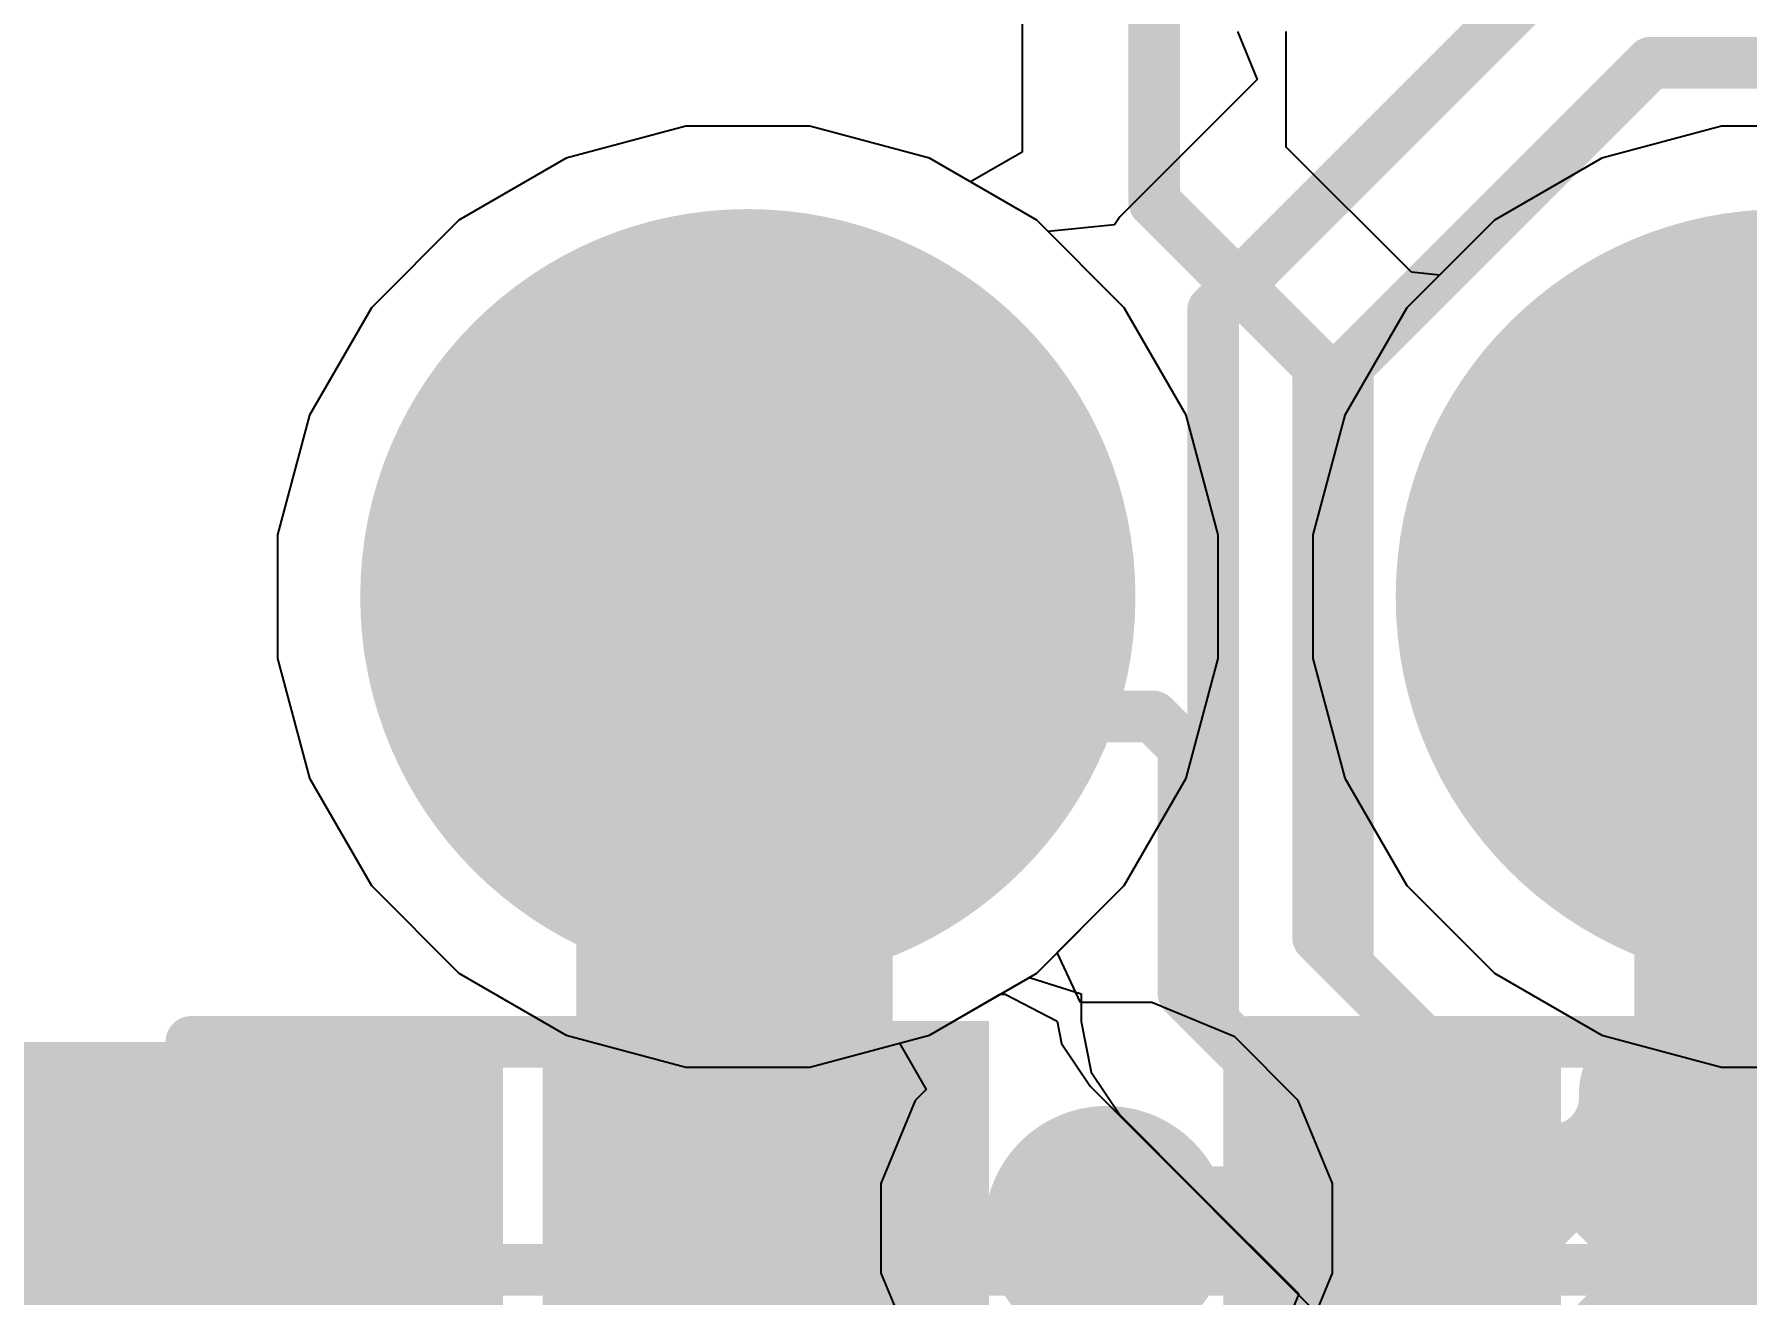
# Model space of a CAD drawing. Header units: inches. Extents: x 0 to 5271, y 0 to 5417.
# Drawn here: x 105.478 to 109.678, y 90.122 to 93.214 of the extents above; entities that cross this region are included whole.
import ezdxf

# ---------------------------------------------------------------- set-up
doc = ezdxf.new("R2010")
doc.units = ezdxf.units.IN
for name, color, linetype in [('Bottom Layer', 5, 'Continuous'), ('Bottom Overlay', 54, 'Continuous'), ('Bottom Paste', 16, 'Continuous'), ('Bottom Solder', 6, 'Continuous'), ('Drill Drawing', 1, 'Continuous'), ('L2_GND1', 16, 'Continuous'), ('L3_SIG1', 76, 'Continuous'), ('L4_PWR', 90, 'Continuous'), ('L5_GND2', 156, 'Continuous'), ('L6_SIG2', 130, 'Continuous'), ('L7_GND3', 216, 'Continuous'), ('Multi-Layer', 9, 'Continuous'), ('Pad Holes', 156, 'Continuous'), ('Top Layer', 1, 'Continuous'), ('Top Overlay', 2, 'Continuous'), ('Top Solder', 216, 'Continuous'), ('Via Holes', 16, 'Continuous')]:
    doc.layers.add(name, color=color, linetype=linetype)
doc.styles.add('Arial', font='', dxfattribs={"height": 0.2})
doc.styles.get('Arial').set_extended_font_data('Arial')

# ---------------------------------------------------------------- blocks, each defined once
blk = doc.blocks.new('HR911130C_519')
at = {"layer": 'Bottom Layer'}
h = blk.add_hatch(color=5, dxfattribs=at)
edge = h.paths.add_edge_path()
edge.add_arc((-4.44502032, -6.918434219999999), 0.8999982, 0, 360)
h = blk.add_hatch(color=5, dxfattribs=at)
edge = h.paths.add_edge_path()
edge.add_arc((-1.90502032, -6.918434219999999), 0.8999982, 0, 360)
at = {"layer": 'Bottom Solder'}
h = blk.add_hatch(color=6, dxfattribs=at)
edge = h.paths.add_edge_path()
edge.add_arc((-4.44502032, -6.918434219999999), 0.9507981999999999, 0, 360)
h = blk.add_hatch(color=6, dxfattribs=at)
edge = h.paths.add_edge_path()
edge.add_arc((-1.90502032, -6.918434219999999), 0.9507981999999999, 0, 360)
at = {"layer": 'L2_GND1'}
h = blk.add_hatch(color=16, dxfattribs=at)
edge = h.paths.add_edge_path()
edge.add_arc((-4.44502032, -6.918434219999999), 0.8999982, 0, 360)
h = blk.add_hatch(color=16, dxfattribs=at)
edge = h.paths.add_edge_path()
edge.add_arc((-1.90502032, -6.918434219999999), 0.8999982, 0, 360)
at = {"layer": 'L3_SIG1'}
h = blk.add_hatch(color=76, dxfattribs=at)
edge = h.paths.add_edge_path()
edge.add_arc((-4.44502032, -6.918434219999999), 0.8999982, 0, 360)
h = blk.add_hatch(color=76, dxfattribs=at)
edge = h.paths.add_edge_path()
edge.add_arc((-1.90502032, -6.918434219999999), 0.8999982, 0, 360)
at = {"layer": 'L4_PWR'}
h = blk.add_hatch(color=90, dxfattribs=at)
edge = h.paths.add_edge_path()
edge.add_arc((-4.44502032, -6.918434219999999), 0.8999982, 0, 360)
h = blk.add_hatch(color=90, dxfattribs=at)
edge = h.paths.add_edge_path()
edge.add_arc((-1.90502032, -6.918434219999999), 0.8999982, 0, 360)
at = {"layer": 'L5_GND2'}
h = blk.add_hatch(color=156, dxfattribs=at)
edge = h.paths.add_edge_path()
edge.add_arc((-4.44502032, -6.918434219999999), 0.8999982, 0, 360)
h = blk.add_hatch(color=156, dxfattribs=at)
edge = h.paths.add_edge_path()
edge.add_arc((-1.90502032, -6.918434219999999), 0.8999982, 0, 360)
at = {"layer": 'L6_SIG2'}
h = blk.add_hatch(color=130, dxfattribs=at)
edge = h.paths.add_edge_path()
edge.add_arc((-4.44502032, -6.918434219999999), 0.8999982, 0, 360)
h = blk.add_hatch(color=130, dxfattribs=at)
edge = h.paths.add_edge_path()
edge.add_arc((-1.90502032, -6.918434219999999), 0.8999982, 0, 360)
at = {"layer": 'L7_GND3'}
h = blk.add_hatch(color=216, dxfattribs=at)
edge = h.paths.add_edge_path()
edge.add_arc((-4.44502032, -6.918434219999999), 0.8999982, 0, 360)
h = blk.add_hatch(color=216, dxfattribs=at)
edge = h.paths.add_edge_path()
edge.add_arc((-1.90502032, -6.918434219999999), 0.8999982, 0, 360)
at = {"layer": 'Multi-Layer'}
h = blk.add_hatch(color=9, dxfattribs=at)
edge = h.paths.add_edge_path()
edge.add_arc((-4.44502032, -6.918434219999999), 0.8999982, 0, 360)
h = blk.add_hatch(color=9, dxfattribs=at)
edge = h.paths.add_edge_path()
edge.add_arc((-1.90502032, -6.918434219999999), 0.8999982, 0, 360)
at = {"layer": 'Pad Holes'}
h = blk.add_hatch(color=7, dxfattribs=at)
edge = h.paths.add_edge_path()
edge.add_arc((-4.44502032, -6.918434219999999), 0.4499991, 0, 360)
h = blk.add_hatch(color=7, dxfattribs=at)
edge = h.paths.add_edge_path()
edge.add_arc((-1.90502032, -6.918434219999999), 0.4499991, 0, 360)
at = {"layer": 'Top Layer'}
h = blk.add_hatch(color=1, dxfattribs=at)
edge = h.paths.add_edge_path()
edge.add_arc((-4.44502032, -6.918434219999999), 0.8999982, 0, 360)
h = blk.add_hatch(color=1, dxfattribs=at)
edge = h.paths.add_edge_path()
edge.add_arc((-1.90502032, -6.918434219999999), 0.8999982, 0, 360)
at = {"layer": 'Top Solder'}
h = blk.add_hatch(color=216, dxfattribs=at)
edge = h.paths.add_edge_path()
edge.add_arc((-4.44502032, -6.918434219999999), 0.9507981999999999, 0, 360)
h = blk.add_hatch(color=216, dxfattribs=at)
edge = h.paths.add_edge_path()
edge.add_arc((-1.90502032, -6.918434219999999), 0.9507981999999999, 0, 360)
at = {"layer": 'Top Overlay'}
blk.add_lwpolyline([(-8.00102032, -8.56943422, 0.127, 0.127, 0), (8.000979679999999, -8.56943422, 0.127, 0.127, 0)], format="xyseb", dxfattribs=at)
blk = doc.blocks.new('DFN1006_2L__B_551')
at = {"layer": 'Bottom Layer'}
for points in [[(-0.69998971, 0.33002093), (-0.14999081, 0.33002093), (-0.14999081, -0.32998029), (-0.69998971, -0.32998029)], [(0.14999589, 0.33002093), (0.69999479, 0.33002093), (0.69999479, -0.32998029), (0.14999589, -0.32998029)]]:
    blk.add_hatch(color=5, dxfattribs=at).paths.add_polyline_path(points)
at = {"layer": 'Bottom Overlay'}
blk.add_hatch(color=54, dxfattribs=at).paths.add_polyline_path([(-1.1434572, -0.5081650999999999), (-0.8132571999999999, -0.5081650999999999), (-0.8132571999999999, 0.5078349), (-1.1434572, 0.5078349)])
at = {"layer": 'Bottom Paste'}
for points in [[(-0.69998971, 0.33002093), (-0.14999081, 0.33002093), (-0.14999081, -0.32998029), (-0.69998971, -0.32998029)], [(0.14999589, 0.33002093), (0.69999479, 0.33002093), (0.69999479, -0.32998029), (0.14999589, -0.32998029)]]:
    blk.add_hatch(color=16, dxfattribs=at).paths.add_polyline_path(points)
at = {"layer": 'Bottom Solder'}
for points in [[(-0.80158971, 0.43162093), (-0.04839081, 0.43162093), (-0.04839081, -0.4315802899999999), (-0.80158971, -0.4315802899999999)], [(0.04839589, 0.43162093), (0.8015947899999999, 0.43162093), (0.8015947899999999, -0.4315802899999999), (0.04839589, -0.4315802899999999)]]:
    blk.add_hatch(color=6, dxfattribs=at).paths.add_polyline_path(points)
at = {"layer": 'Bottom Overlay'}
for points in [[(0.8128025399999999, 0.45722032, 0.127, 0.127, 0), (-0.8127974599999999, 0.45722032, 0.127, 0.127, 0)], [(-0.8127974599999999, 0.45722032, 0.127, 0.127, 0), (-0.8127974599999999, -0.45717968, 0.127, 0.127, 0)], [(0.8128025399999999, 0.45722032, 0.127, 0.127, 0), (0.8128025399999999, -0.45717968, 0.127, 0.127, 0)], [(0.8128025399999999, -0.45717968, 0.127, 0.127, 0), (-0.8127974599999999, -0.45717968, 0.127, 0.127, 0)]]:
    blk.add_lwpolyline(points, format="xyseb", dxfattribs=at)
for points in [[(-0.8445474599999999, 0.45722032, 0.0635, 0.0635, 1), (-0.7810474599999999, 0.45722032, 0.0635, 0.0635, 1)], [(-0.8445474599999999, 0.45722032, 0.0635, 0.0635, 1), (-0.7810474599999999, 0.45722032, 0.0635, 0.0635, 1)], [(0.7810525399999999, 0.45722032, 0.0635, 0.0635, 1), (0.8445525399999999, 0.45722032, 0.0635, 0.0635, 1)], [(0.7810525399999999, 0.45722032, 0.0635, 0.0635, 1), (0.8445525399999999, 0.45722032, 0.0635, 0.0635, 1)], [(-0.8445474599999999, -0.45717968, 0.0635, 0.0635, 1), (-0.7810474599999999, -0.45717968, 0.0635, 0.0635, 1)], [(-0.8445474599999999, -0.45717968, 0.0635, 0.0635, 1), (-0.7810474599999999, -0.45717968, 0.0635, 0.0635, 1)], [(0.7810525399999999, -0.45717968, 0.0635, 0.0635, 1), (0.8445525399999999, -0.45717968, 0.0635, 0.0635, 1)], [(0.7810525399999999, -0.45717968, 0.0635, 0.0635, 1), (0.8445525399999999, -0.45717968, 0.0635, 0.0635, 1)]]:
    blk.add_lwpolyline(points, format="xyseb", close=True, dxfattribs=at)
blk = doc.blocks.new('DFN1006_2L__B_555')
at = {"layer": 'Bottom Layer'}
for points in [[(-0.69998971, 0.33002093), (-0.14999081, 0.33002093), (-0.14999081, -0.32998029), (-0.69998971, -0.32998029)], [(0.14999589, 0.33002093), (0.69999479, 0.33002093), (0.69999479, -0.32998029), (0.14999589, -0.32998029)]]:
    blk.add_hatch(color=5, dxfattribs=at).paths.add_polyline_path(points)
at = {"layer": 'Bottom Overlay'}
blk.add_hatch(color=54, dxfattribs=at).paths.add_polyline_path([(-1.1434699, -0.50814224), (-0.8132698999999999, -0.50814224), (-0.8132698999999999, 0.5078577599999999), (-1.1434699, 0.5078577599999999)])
at = {"layer": 'Bottom Paste'}
for points in [[(-0.69998971, 0.33002093), (-0.14999081, 0.33002093), (-0.14999081, -0.32998029), (-0.69998971, -0.32998029)], [(0.14999589, 0.33002093), (0.69999479, 0.33002093), (0.69999479, -0.32998029), (0.14999589, -0.32998029)]]:
    blk.add_hatch(color=16, dxfattribs=at).paths.add_polyline_path(points)
at = {"layer": 'Bottom Solder'}
for points in [[(-0.80158971, 0.43162093), (-0.04839081, 0.43162093), (-0.04839081, -0.4315802899999999), (-0.80158971, -0.4315802899999999)], [(0.04839589, 0.43162093), (0.8015947899999999, 0.43162093), (0.8015947899999999, -0.4315802899999999), (0.04839589, -0.4315802899999999)]]:
    blk.add_hatch(color=6, dxfattribs=at).paths.add_polyline_path(points)
at = {"layer": 'Bottom Overlay'}
for points in [[(0.8128025399999999, 0.45722032, 0.127, 0.127, 0), (-0.8127974599999999, 0.45722032, 0.127, 0.127, 0)], [(-0.8127974599999999, 0.45722032, 0.127, 0.127, 0), (-0.8127974599999999, -0.45717968, 0.127, 0.127, 0)], [(0.8128025399999999, 0.45722032, 0.127, 0.127, 0), (0.8128025399999999, -0.45717968, 0.127, 0.127, 0)], [(0.8128025399999999, -0.45717968, 0.127, 0.127, 0), (-0.8127974599999999, -0.45717968, 0.127, 0.127, 0)]]:
    blk.add_lwpolyline(points, format="xyseb", dxfattribs=at)
for points in [[(-0.8445474599999999, 0.45722032, 0.0635, 0.0635, 1), (-0.7810474599999999, 0.45722032, 0.0635, 0.0635, 1)], [(-0.8445474599999999, 0.45722032, 0.0635, 0.0635, 1), (-0.7810474599999999, 0.45722032, 0.0635, 0.0635, 1)], [(0.7810525399999999, 0.45722032, 0.0635, 0.0635, 1), (0.8445525399999999, 0.45722032, 0.0635, 0.0635, 1)], [(0.7810525399999999, 0.45722032, 0.0635, 0.0635, 1), (0.8445525399999999, 0.45722032, 0.0635, 0.0635, 1)], [(-0.8445474599999999, -0.45717968, 0.0635, 0.0635, 1), (-0.7810474599999999, -0.45717968, 0.0635, 0.0635, 1)], [(-0.8445474599999999, -0.45717968, 0.0635, 0.0635, 1), (-0.7810474599999999, -0.45717968, 0.0635, 0.0635, 1)], [(0.7810525399999999, -0.45717968, 0.0635, 0.0635, 1), (0.8445525399999999, -0.45717968, 0.0635, 0.0635, 1)], [(0.7810525399999999, -0.45717968, 0.0635, 0.0635, 1), (0.8445525399999999, -0.45717968, 0.0635, 0.0635, 1)]]:
    blk.add_lwpolyline(points, format="xyseb", close=True, dxfattribs=at)

msp = doc.modelspace()

# ---------------------------------------------------------------- hatches: boundary and pattern name
at = {"layer": 'Bottom Layer'}
for points in [[(106.80737846, 89.95498391999999), (107.58377518, 89.95498391999999), (107.58377518, 92.12319396), (106.80737846, 92.12319396)], [(109.40237454, 89.95498391999999), (110.17877126, 89.95498391999999), (110.17877126, 92.12319396), (109.40237454, 92.12319396)], [(105.16694232, 87.17000091999999), (106.58134132, 87.17000091999999), (106.58134132, 90.7421858), (105.16694232, 90.7421858)]]:
    msp.add_hatch(color=5, dxfattribs=at).paths.add_polyline_path(points)
h = msp.add_hatch(color=5, dxfattribs=at)
edge = h.paths.add_edge_path()
edge.add_arc((108.10866618, 90.2849858), 0.2999994, 0, 360)
at = {"layer": 'L2_GND1'}
h = msp.add_hatch(color=16, dxfattribs=at)
edge = h.paths.add_edge_path()
edge.add_arc((108.10866618, 90.2849858), 0.2999994, 0, 360)
at = {"layer": 'L3_SIG1'}
h = msp.add_hatch(color=76, dxfattribs=at)
edge = h.paths.add_edge_path()
edge.add_arc((108.10866618, 90.2849858), 0.2999994, 0, 360)
at = {"layer": 'L4_PWR'}
h = msp.add_hatch(color=90, dxfattribs=at)
edge = h.paths.add_edge_path()
edge.add_arc((108.10866618, 90.2849858), 0.2999994, 0, 360)
at = {"layer": 'L5_GND2'}
h = msp.add_hatch(color=156, dxfattribs=at)
edge = h.paths.add_edge_path()
edge.add_arc((108.10866618, 90.2849858), 0.2999994, 0, 360)
at = {"layer": 'L6_SIG2'}
h = msp.add_hatch(color=130, dxfattribs=at)
edge = h.paths.add_edge_path()
edge.add_arc((108.10866618, 90.2849858), 0.2999994, 0, 360)
at = {"layer": 'L7_GND3'}
h = msp.add_hatch(color=216, dxfattribs=at)
edge = h.paths.add_edge_path()
edge.add_arc((108.10866618, 90.2849858), 0.2999994, 0, 360)
at = {"layer": 'Top Layer'}
h = msp.add_hatch(color=1, dxfattribs=at)
edge = h.paths.add_edge_path()
edge.add_arc((108.10866618, 90.2849858), 0.2999994, 0, 360)
at = {"layer": 'Via Holes'}
h = msp.add_hatch(color=7, dxfattribs=at)
edge = h.paths.add_edge_path()
edge.add_arc((108.10866618, 90.2849858), 0.1499997, 0, 360)

# ---------------------------------------------------------------- linework, layer by layer
at = {"layer": 'Bottom Layer'}
msp.add_lwpolyline([(108.10866618, 90.2849858, 0.3048, 0.3048, 0), (108.8969882, 90.2849858, 0.3048, 0.3048, 0)], format="xyseb", dxfattribs=at)
for points in [[(108.03246618, 90.2849858, 0.1524, 0.1524, 1), (108.18486618, 90.2849858, 0.1524, 0.1524, 1)], [(108.8207882, 90.2849858, 0.1524, 0.1524, 1), (108.9731882, 90.2849858, 0.1524, 0.1524, 1)]]:
    msp.add_lwpolyline(points, format="xyseb", close=True, dxfattribs=at)
at = {"layer": 'L2_GND1'}
for p, q in [((107.07625016, 92.98836368), (106.78275062, 92.9097202)), ((107.38010528, 92.98836368), (107.07625016, 92.98836368)), ((107.67360482, 92.9097202), (107.38010528, 92.98836368)), ((109.61625016, 92.98836368), (109.32275062, 92.9097202)), ((109.92010528, 92.98836368), (109.61625016, 92.98836368)), ((106.78275062, 92.9097202), (106.51960662, 92.75779263999999)), ((107.93674882, 92.75779263999999), (107.67360482, 92.9097202)), ((109.32275062, 92.9097202), (109.05960662, 92.75779263999999)), ((106.51960662, 92.75779263999999), (106.30475056, 92.54293657999999)), ((108.15160488, 92.54293657999999), (107.93674882, 92.75779263999999)), ((109.05960662, 92.75779263999999), (108.84475056, 92.54293657999999)), ((106.30475056, 92.54293657999999), (106.152823, 92.27979257999999)), ((108.30353244, 92.27979257999999), (108.15160488, 92.54293657999999)), ((108.84475056, 92.54293657999999), (108.692823, 92.27979257999999)), ((106.152823, 92.27979257999999), (106.07417952, 91.98629303999999)), ((108.38217592, 91.98629303999999), (108.30353244, 92.27979257999999)), ((108.692823, 92.27979257999999), (108.61417952, 91.98629303999999)), ((106.07417952, 91.98629303999999), (106.07417952, 91.68243792)), ((108.38217592, 91.68243792), (108.38217592, 91.98629303999999)), ((108.61417952, 91.98629303999999), (108.61417952, 91.68243792)), ((106.07417952, 91.68243792), (106.152823, 91.38893837999998)), ((108.30353244, 91.38893837999998), (108.38217592, 91.68243792)), ((108.61417952, 91.68243792), (108.692823, 91.38893837999998)), ((106.152823, 91.38893837999998), (106.30475056, 91.12579437999999)), ((108.15160488, 91.12579437999999), (108.30353244, 91.38893837999998)), ((108.692823, 91.38893837999998), (108.84475056, 91.12579437999999)), ((106.30475056, 91.12579437999999), (106.51960662, 90.91093832)), ((107.98707892, 90.96126842), (108.15160488, 91.12579437999999)), ((108.84475056, 91.12579437999999), (109.05960662, 90.91093832)), ((108.04440164, 90.8389852), (107.98707892, 90.96126842)), ((106.51960662, 90.91093832), (106.78275062, 90.75901076)), ((109.05960662, 90.91093832), (109.32275062, 90.75901076)), ((108.21886408, 90.8389852), (108.04440164, 90.8389852)), ((108.42248064, 90.7546445), (108.21886408, 90.8389852)), ((106.78275062, 90.75901076), (107.07625016, 90.68036728)), ((107.38010528, 90.68036728), (107.5998483, 90.73924702)), ((107.5998483, 90.73924702), (107.66558858, 90.62538135999999)), ((108.57832488, 90.59880025999999), (108.42248064, 90.7546445)), ((109.32275062, 90.75901076), (109.61625016, 90.68036728)), ((107.07625016, 90.68036728), (107.38010528, 90.68036728)), ((109.61625016, 90.68036728), (109.92010528, 90.68036728)), ((107.66558858, 90.62538135999999), (107.63900748, 90.59880025999999)), ((107.63900748, 90.59880025999999), (107.55466678, 90.39518369999999)), ((108.66266558, 90.39518369999999), (108.57832488, 90.59880025999999)), ((107.55466678, 90.39518369999999), (107.55466678, 90.1747879)), ((108.66266558, 90.1747879), (108.66266558, 90.39518369999999)), ((107.55466678, 90.1747879), (107.63900748, 89.97117134)), ((108.57832488, 89.97117134), (108.66266558, 90.1747879))]:
    msp.add_line(p, q, dxfattribs=at)
at = {"layer": 'L3_SIG1'}
for p, q in [((108.42888652, 93.22036728), (108.47748942, 93.10303452)), ((108.47748942, 93.10303452), (108.14057366, 92.76611875999998)), ((107.07625016, 92.98836368), (106.78275062, 92.9097202)), ((107.38010528, 92.98836368), (107.07625016, 92.98836368)), ((107.67360482, 92.9097202), (107.38010528, 92.98836368)), ((106.78275062, 92.9097202), (106.51960662, 92.75779263999999)), ((107.93674882, 92.75779263999999), (107.67360482, 92.9097202)), ((106.51960662, 92.75779263999999), (106.30475056, 92.54293657999999)), ((107.96448308, 92.73005837999999), (107.93674882, 92.75779263999999)), ((108.14057366, 92.76611875999998), (108.12753838, 92.74661155999999)), ((108.12753838, 92.74661155999999), (107.96448308, 92.73005837999999)), ((106.30475056, 92.54293657999999), (106.152823, 92.27979257999999)), ((106.152823, 92.27979257999999), (106.07417952, 91.98629303999999)), ((106.07417952, 91.98629303999999), (106.07417952, 91.68243792)), ((106.07417952, 91.68243792), (106.152823, 91.38893837999998)), ((106.152823, 91.38893837999998), (106.30475056, 91.12579437999999)), ((106.30475056, 91.12579437999999), (106.51960662, 90.91093832)), ((106.51960662, 90.91093832), (106.78275062, 90.75901076)), ((107.67360482, 90.75901076), (107.918758, 90.90054972)), ((107.918758, 90.90054972), (108.045758, 90.86026023999999)), ((108.045758, 90.86026023999999), (108.045758, 90.791919)), ((108.045758, 90.791919), (108.07039854, 90.66803558)), ((106.78275062, 90.75901076), (107.07625016, 90.68036728)), ((107.38010528, 90.68036728), (107.67360482, 90.75901076)), ((107.07625016, 90.68036728), (107.38010528, 90.68036728)), ((108.07039854, 90.66803558), (108.14057366, 90.5630142)), ((108.14057366, 90.5630142), (108.33400228, 90.36958557999999)), ((108.33400228, 90.36958557999999), (108.3340099, 90.3695805)), ((108.3340099, 90.3695805), (108.57966346, 90.12392694)), ((108.57966346, 90.12392694), (108.53106056, 90.00659418))]:
    msp.add_line(p, q, dxfattribs=at)
for points in [[(108.36947846, 92.53721396, 0.127, 0.127, 0), (109.30662924, 93.47436474, 0.127, 0.127, 0)], [(108.69967846, 92.40044257999999, 0.127, 0.127, 0), (109.44340062, 93.14416474, 0.127, 0.127, 0)], [(109.44340062, 93.14416474, 0.127, 0.127, 0), (110.18736662, 93.14416474, 0.127, 0.127, 0)], [(108.36947846, 90.791919, 0.127, 0.127, 0), (108.36947846, 92.53721396, 0.127, 0.127, 0)], [(108.69967846, 90.92869037999999, 0.127, 0.127, 0), (108.69967846, 92.40044257999999, 0.127, 0.127, 0)], [(108.69967846, 90.92869037999999, 0.127, 0.127, 0), (108.90803466, 90.72033418, 0.127, 0.127, 0)], [(108.36947846, 90.791919, 0.127, 0.127, 0), (108.56290708, 90.59849037999999, 0.127, 0.127, 0)], [(108.90803466, 90.72033418, 0.127, 0.127, 0), (108.97153466, 90.65683417999999, 0.127, 0.127, 0)], [(109.33041634, 90.61686474, 0.127, 0.127, -0.9999999999999999), (109.58441634, 90.61686474, 0.127, 0.127, 0)], [(108.97153466, 90.65683417999999, 0.127, 0.127, 0), (109.11361464, 90.5147542, 0.127, 0.127, 0)], [(108.56290708, 90.59849037999999, 0.127, 0.127, 0), (108.56290962, 90.59849037999999, 0.127, 0.127, 0)], [(108.56290962, 90.59849037999999, 0.127, 0.127, 0), (109.27960364, 89.88179636, 0.127, 0.127, 0)], [(109.33041634, 90.60455843999999, 0.127, 0.127, -0.6681735239367677), (109.11361464, 90.5147542, 0.127, 0.127, 0)], [(109.33041634, 90.60455843999999, 0.127, 0.127, 0), (109.33041634, 90.61686474, 0.127, 0.127, 0)], [(109.58441634, 90.33899636, 0.127, 0.127, 0), (109.58441634, 90.61686474, 0.127, 0.127, 0)], [(109.83841634, 90.33899636, 0.127, 0.127, -0.9999999999999999), (109.58441634, 90.33899636, 0.127, 0.127, 0)]]:
    msp.add_lwpolyline(points, format="xyseb", dxfattribs=at)
for points in [[(109.41165062, 93.14416474, 0.0635, 0.0635, 1), (109.47515062, 93.14416474, 0.0635, 0.0635, 1)], [(109.41165062, 93.14416474, 0.0635, 0.0635, 1), (109.47515062, 93.14416474, 0.0635, 0.0635, 1)], [(108.33772846, 92.53721396, 0.0635, 0.0635, 1), (108.40122846, 92.53721396, 0.0635, 0.0635, 1)], [(108.33772846, 92.53721396, 0.0635, 0.0635, 1), (108.40122846, 92.53721396, 0.0635, 0.0635, 1)], [(108.66792846, 92.40044257999999, 0.0635, 0.0635, 1), (108.73142846, 92.40044257999999, 0.0635, 0.0635, 1)], [(108.66792846, 92.40044257999999, 0.0635, 0.0635, 1), (108.73142846, 92.40044257999999, 0.0635, 0.0635, 1)], [(108.66792846, 90.92869037999999, 0.0635, 0.0635, 1), (108.73142846, 90.92869037999999, 0.0635, 0.0635, 1)], [(108.66792846, 90.92869037999999, 0.0635, 0.0635, 1), (108.73142846, 90.92869037999999, 0.0635, 0.0635, 1)], [(108.33772846, 90.791919, 0.0635, 0.0635, 1), (108.40122846, 90.791919, 0.0635, 0.0635, 1)], [(108.33772846, 90.791919, 0.0635, 0.0635, 1), (108.40122846, 90.791919, 0.0635, 0.0635, 1)], [(108.87628466, 90.72033418, 0.0635, 0.0635, 1), (108.93978466, 90.72033418, 0.0635, 0.0635, 1)], [(108.87628466, 90.72033418, 0.0635, 0.0635, 1), (108.93978466, 90.72033418, 0.0635, 0.0635, 1)], [(108.93978466, 90.65683417999999, 0.0635, 0.0635, 1), (109.00328466, 90.65683417999999, 0.0635, 0.0635, 1)], [(108.93978466, 90.65683417999999, 0.0635, 0.0635, 1), (109.00328466, 90.65683417999999, 0.0635, 0.0635, 1)], [(108.53115708, 90.59849037999999, 0.0635, 0.0635, 1), (108.59465708, 90.59849037999999, 0.0635, 0.0635, 1)], [(108.53115708, 90.59849037999999, 0.0635, 0.0635, 1), (108.59465708, 90.59849037999999, 0.0635, 0.0635, 1)], [(108.53115962, 90.59849037999999, 0.0635, 0.0635, 1), (108.59465962, 90.59849037999999, 0.0635, 0.0635, 1)], [(108.53115962, 90.59849037999999, 0.0635, 0.0635, 1), (108.59465962, 90.59849037999999, 0.0635, 0.0635, 1)], [(109.29866634, 90.61686474, 0.0635, 0.0635, 1), (109.36216634, 90.61686474, 0.0635, 0.0635, 1)], [(109.29866634, 90.61686474, 0.0635, 0.0635, 1), (109.36216634, 90.61686474, 0.0635, 0.0635, 1)], [(109.29866634, 90.60455843999999, 0.0635, 0.0635, 1), (109.36216634, 90.60455843999999, 0.0635, 0.0635, 1)], [(109.29866634, 90.60455843999999, 0.0635, 0.0635, 1), (109.36216634, 90.60455843999999, 0.0635, 0.0635, 1)], [(109.55266634, 90.61686474, 0.0635, 0.0635, 1), (109.61616634, 90.61686474, 0.0635, 0.0635, 1)], [(109.55266634, 90.61686474, 0.0635, 0.0635, 1), (109.61616634, 90.61686474, 0.0635, 0.0635, 1)], [(109.08186464, 90.5147542, 0.0635, 0.0635, 1), (109.14536464, 90.5147542, 0.0635, 0.0635, 1)], [(109.08186464, 90.5147542, 0.0635, 0.0635, 1), (109.14536464, 90.5147542, 0.0635, 0.0635, 1)], [(109.55266634, 90.33899636, 0.0635, 0.0635, 1), (109.61616634, 90.33899636, 0.0635, 0.0635, 1)], [(109.55266634, 90.33899636, 0.0635, 0.0635, 1), (109.61616634, 90.33899636, 0.0635, 0.0635, 1)]]:
    msp.add_lwpolyline(points, format="xyseb", close=True, dxfattribs=at)
at = {"layer": 'L4_PWR'}
for p, q in [((107.07625016, 92.98836368), (106.78275062, 92.9097202)), ((107.38010528, 92.98836368), (107.07625016, 92.98836368)), ((107.67360482, 92.9097202), (107.38010528, 92.98836368)), ((109.61625016, 92.98836368), (109.32275062, 92.9097202)), ((109.92010528, 92.98836368), (109.61625016, 92.98836368)), ((106.78275062, 92.9097202), (106.51960662, 92.75779263999999)), ((107.93674882, 92.75779263999999), (107.67360482, 92.9097202)), ((109.32275062, 92.9097202), (109.05960662, 92.75779263999999)), ((106.51960662, 92.75779263999999), (106.30475056, 92.54293657999999)), ((108.15160488, 92.54293657999999), (107.93674882, 92.75779263999999)), ((109.05960662, 92.75779263999999), (108.84475056, 92.54293657999999)), ((106.30475056, 92.54293657999999), (106.152823, 92.27979257999999)), ((108.30353244, 92.27979257999999), (108.15160488, 92.54293657999999)), ((108.84475056, 92.54293657999999), (108.692823, 92.27979257999999)), ((106.152823, 92.27979257999999), (106.07417952, 91.98629303999999)), ((108.38217592, 91.98629303999999), (108.30353244, 92.27979257999999)), ((108.692823, 92.27979257999999), (108.61417952, 91.98629303999999)), ((106.07417952, 91.98629303999999), (106.07417952, 91.68243792)), ((108.38217592, 91.68243792), (108.38217592, 91.98629303999999)), ((108.61417952, 91.98629303999999), (108.61417952, 91.68243792)), ((106.07417952, 91.68243792), (106.152823, 91.38893837999998)), ((108.30353244, 91.38893837999998), (108.38217592, 91.68243792)), ((108.61417952, 91.68243792), (108.692823, 91.38893837999998)), ((106.152823, 91.38893837999998), (106.30475056, 91.12579437999999)), ((108.15160488, 91.12579437999999), (108.30353244, 91.38893837999998)), ((108.692823, 91.38893837999998), (108.84475056, 91.12579437999999)), ((106.30475056, 91.12579437999999), (106.51960662, 90.91093832)), ((107.98707892, 90.96126842), (108.15160488, 91.12579437999999)), ((108.84475056, 91.12579437999999), (109.05960662, 90.91093832)), ((108.04440164, 90.8389852), (107.98707892, 90.96126842)), ((106.51960662, 90.91093832), (106.78275062, 90.75901076)), ((109.05960662, 90.91093832), (109.32275062, 90.75901076)), ((108.21886408, 90.8389852), (108.04440164, 90.8389852)), ((108.42248064, 90.7546445), (108.21886408, 90.8389852)), ((106.78275062, 90.75901076), (107.07625016, 90.68036728)), ((107.38010528, 90.68036728), (107.5998483, 90.73924702)), ((107.5998483, 90.73924702), (107.66558858, 90.62538135999999)), ((108.57832488, 90.59880025999999), (108.42248064, 90.7546445)), ((109.32275062, 90.75901076), (109.61625016, 90.68036728)), ((107.07625016, 90.68036728), (107.38010528, 90.68036728)), ((109.61625016, 90.68036728), (109.92010528, 90.68036728)), ((107.66558858, 90.62538135999999), (107.63900748, 90.59880025999999)), ((107.63900748, 90.59880025999999), (107.55466678, 90.39518369999999)), ((108.66266558, 90.39518369999999), (108.57832488, 90.59880025999999)), ((107.55466678, 90.39518369999999), (107.55466678, 90.1747879)), ((108.66266558, 90.1747879), (108.66266558, 90.39518369999999)), ((107.55466678, 90.1747879), (107.63900748, 89.97117134)), ((108.57832488, 89.97117134), (108.66266558, 90.1747879))]:
    msp.add_line(p, q, dxfattribs=at)
at = {"layer": 'L5_GND2'}
for p, q in [((107.07625016, 92.98836368), (106.78275062, 92.9097202)), ((107.38010528, 92.98836368), (107.07625016, 92.98836368)), ((107.67360482, 92.9097202), (107.38010528, 92.98836368)), ((109.61625016, 92.98836368), (109.32275062, 92.9097202)), ((109.92010528, 92.98836368), (109.61625016, 92.98836368)), ((106.78275062, 92.9097202), (106.51960662, 92.75779263999999)), ((107.93674882, 92.75779263999999), (107.67360482, 92.9097202)), ((109.32275062, 92.9097202), (109.05960662, 92.75779263999999)), ((106.51960662, 92.75779263999999), (106.30475056, 92.54293657999999)), ((108.15160488, 92.54293657999999), (107.93674882, 92.75779263999999)), ((109.05960662, 92.75779263999999), (108.84475056, 92.54293657999999)), ((106.30475056, 92.54293657999999), (106.152823, 92.27979257999999)), ((108.30353244, 92.27979257999999), (108.15160488, 92.54293657999999)), ((108.84475056, 92.54293657999999), (108.692823, 92.27979257999999)), ((106.152823, 92.27979257999999), (106.07417952, 91.98629303999999)), ((108.38217592, 91.98629303999999), (108.30353244, 92.27979257999999)), ((108.692823, 92.27979257999999), (108.61417952, 91.98629303999999)), ((106.07417952, 91.98629303999999), (106.07417952, 91.68243792)), ((108.38217592, 91.68243792), (108.38217592, 91.98629303999999)), ((108.61417952, 91.98629303999999), (108.61417952, 91.68243792)), ((106.07417952, 91.68243792), (106.152823, 91.38893837999998)), ((108.30353244, 91.38893837999998), (108.38217592, 91.68243792)), ((108.61417952, 91.68243792), (108.692823, 91.38893837999998)), ((106.152823, 91.38893837999998), (106.30475056, 91.12579437999999)), ((108.15160488, 91.12579437999999), (108.30353244, 91.38893837999998)), ((108.692823, 91.38893837999998), (108.84475056, 91.12579437999999)), ((106.30475056, 91.12579437999999), (106.51960662, 90.91093832)), ((107.93674882, 90.91093832), (108.15160488, 91.12579437999999)), ((108.84475056, 91.12579437999999), (109.05960662, 90.91093832)), ((106.51960662, 90.91093832), (106.78275062, 90.75901076)), ((107.67360482, 90.75901076), (107.93674882, 90.91093832)), ((109.05960662, 90.91093832), (109.32275062, 90.75901076)), ((106.78275062, 90.75901076), (107.07625016, 90.68036728)), ((107.38010528, 90.68036728), (107.67360482, 90.75901076)), ((109.32275062, 90.75901076), (109.61625016, 90.68036728)), ((107.07625016, 90.68036728), (107.38010528, 90.68036728)), ((109.61625016, 90.68036728), (109.92010528, 90.68036728))]:
    msp.add_line(p, q, dxfattribs=at)
at = {"layer": 'L6_SIG2'}
for p, q in [((107.9012447, 93.38648328), (107.9012447, 92.92493988)), ((108.54868562, 92.93713695999999), (108.54868562, 93.22036728)), ((107.07625016, 92.98836368), (106.78275062, 92.9097202)), ((107.38010528, 92.98836368), (107.07625016, 92.98836368)), ((107.67360482, 92.9097202), (107.38010528, 92.98836368)), ((109.61625016, 92.98836368), (109.32275062, 92.9097202)), ((109.92010528, 92.98836368), (109.61625016, 92.98836368)), ((107.9012447, 92.92493988), (107.7742447, 92.85161516)), ((108.85578178, 92.63004079999999), (108.54868562, 92.93713695999999)), ((106.78275062, 92.9097202), (106.51960662, 92.75779263999999)), ((107.7742447, 92.85161516), (107.67360482, 92.9097202)), ((109.32275062, 92.9097202), (109.05960662, 92.75779263999999)), ((106.51960662, 92.75779263999999), (106.30475056, 92.54293657999999)), ((109.05960662, 92.75779263999999), (108.92503488, 92.6232209)), ((108.92503488, 92.6232209), (108.85578178, 92.63004079999999)), ((106.30475056, 92.54293657999999), (106.152823, 92.27979257999999)), ((106.152823, 92.27979257999999), (106.07417952, 91.98629303999999)), ((106.07417952, 91.98629303999999), (106.07417952, 91.68243792)), ((106.07417952, 91.68243792), (106.152823, 91.38893837999998)), ((106.152823, 91.38893837999998), (106.30475056, 91.12579437999999)), ((106.30475056, 91.12579437999999), (106.51960662, 90.91093832)), ((106.51960662, 90.91093832), (106.78275062, 90.75901076)), ((107.8472824, 90.85928488), (107.8595379, 90.85959729999999)), ((107.8595379, 90.85959729999999), (107.98674618, 90.79315598)), ((107.67360482, 90.75901076), (107.8472824, 90.85928488)), ((107.98674618, 90.79315598), (107.99759706, 90.73860439999999)), ((106.78275062, 90.75901076), (107.07625016, 90.68036728)), ((107.38010528, 90.68036728), (107.67360482, 90.75901076)), ((107.99759706, 90.73860439999999), (108.06777218, 90.63358301999999)), ((107.07625016, 90.68036728), (107.38010528, 90.68036728)), ((108.06777218, 90.63358301999999), (108.9754742, 89.725881))]:
    msp.add_line(p, q, dxfattribs=at)
for points in [[(108.22496516, 92.80304781999999, 0.127, 0.127, 0), (108.22496516, 94.10115291999999, 0.127, 0.127, 0)], [(108.22496516, 92.80304781999999, 0.127, 0.127, 0), (108.62687698, 92.401136, 0.127, 0.127, 0)], [(108.62687698, 90.9992592, 0.127, 0.127, 0), (108.62687698, 92.401136, 0.127, 0.127, 0)], [(107.22817772, 91.83436548, 0.127, 0.127, 0), (107.52227162, 91.54027158, 0.127, 0.127, 0)], [(107.52227162, 91.54027158, 0.127, 0.127, 0), (108.22228038, 91.54027158, 0.127, 0.127, 0)], [(108.22228038, 91.54027158, 0.127, 0.127, 0), (108.29667698, 91.46587498, 0.127, 0.127, 0)], [(108.29667698, 90.86248781999998, 0.127, 0.127, 0), (108.29667698, 91.46587498, 0.127, 0.127, 0)], [(108.62687698, 90.9992592, 0.127, 0.127, 0), (108.84855294, 90.77758069999999, 0.127, 0.127, 0)], [(108.29667698, 90.86248781999998, 0.127, 0.127, 0), (109.204379, 89.9547858, 0.127, 0.127, 0)], [(108.84855294, 90.77758069999999, 0.127, 0.127, 0), (108.84855548, 90.77758069999999, 0.127, 0.127, 0)], [(108.84855548, 90.77758069999999, 0.127, 0.127, 0), (109.34115038, 90.2849858, 0.127, 0.127, 0)], [(109.34115038, 90.2849858, 0.127, 0.127, 0), (112.3470956, 90.2849858, 0.127, 0.127, 0)]]:
    msp.add_lwpolyline(points, format="xyseb", dxfattribs=at)
for points in [[(108.19321516, 92.80304781999999, 0.0635, 0.0635, 1), (108.25671516, 92.80304781999999, 0.0635, 0.0635, 1)], [(108.19321516, 92.80304781999999, 0.0635, 0.0635, 1), (108.25671516, 92.80304781999999, 0.0635, 0.0635, 1)], [(108.59512698, 92.401136, 0.0635, 0.0635, 1), (108.65862698, 92.401136, 0.0635, 0.0635, 1)], [(108.59512698, 92.401136, 0.0635, 0.0635, 1), (108.65862698, 92.401136, 0.0635, 0.0635, 1)], [(107.19642772, 91.83436548, 0.0635, 0.0635, 1), (107.25992772, 91.83436548, 0.0635, 0.0635, 1)], [(107.49052162, 91.54027158, 0.0635, 0.0635, 1), (107.55402162, 91.54027158, 0.0635, 0.0635, 1)], [(107.49052162, 91.54027158, 0.0635, 0.0635, 1), (107.55402162, 91.54027158, 0.0635, 0.0635, 1)], [(108.19053038, 91.54027158, 0.0635, 0.0635, 1), (108.25403038, 91.54027158, 0.0635, 0.0635, 1)], [(108.19053038, 91.54027158, 0.0635, 0.0635, 1), (108.25403038, 91.54027158, 0.0635, 0.0635, 1)], [(108.26492698, 91.46587498, 0.0635, 0.0635, 1), (108.32842698, 91.46587498, 0.0635, 0.0635, 1)], [(108.26492698, 91.46587498, 0.0635, 0.0635, 1), (108.32842698, 91.46587498, 0.0635, 0.0635, 1)], [(108.59512698, 90.9992592, 0.0635, 0.0635, 1), (108.65862698, 90.9992592, 0.0635, 0.0635, 1)], [(108.59512698, 90.9992592, 0.0635, 0.0635, 1), (108.65862698, 90.9992592, 0.0635, 0.0635, 1)], [(108.26492698, 90.86248781999998, 0.0635, 0.0635, 1), (108.32842698, 90.86248781999998, 0.0635, 0.0635, 1)], [(108.26492698, 90.86248781999998, 0.0635, 0.0635, 1), (108.32842698, 90.86248781999998, 0.0635, 0.0635, 1)], [(108.81680294, 90.77758069999999, 0.0635, 0.0635, 1), (108.88030294, 90.77758069999999, 0.0635, 0.0635, 1)], [(108.81680294, 90.77758069999999, 0.0635, 0.0635, 1), (108.88030294, 90.77758069999999, 0.0635, 0.0635, 1)], [(108.81680548, 90.77758069999999, 0.0635, 0.0635, 1), (108.88030548, 90.77758069999999, 0.0635, 0.0635, 1)], [(108.81680548, 90.77758069999999, 0.0635, 0.0635, 1), (108.88030548, 90.77758069999999, 0.0635, 0.0635, 1)], [(109.30940038, 90.2849858, 0.0635, 0.0635, 1), (109.37290038, 90.2849858, 0.0635, 0.0635, 1)], [(109.30940038, 90.2849858, 0.0635, 0.0635, 1), (109.37290038, 90.2849858, 0.0635, 0.0635, 1)]]:
    msp.add_lwpolyline(points, format="xyseb", close=True, dxfattribs=at)
at = {"layer": 'L7_GND3'}
for p, q in [((107.07625016, 92.98836368), (106.78275062, 92.9097202)), ((107.38010528, 92.98836368), (107.07625016, 92.98836368)), ((107.67360482, 92.9097202), (107.38010528, 92.98836368)), ((109.61625016, 92.98836368), (109.32275062, 92.9097202)), ((109.92010528, 92.98836368), (109.61625016, 92.98836368)), ((106.78275062, 92.9097202), (106.51960662, 92.75779263999999)), ((107.93674882, 92.75779263999999), (107.67360482, 92.9097202)), ((109.32275062, 92.9097202), (109.05960662, 92.75779263999999)), ((106.51960662, 92.75779263999999), (106.30475056, 92.54293657999999)), ((108.15160488, 92.54293657999999), (107.93674882, 92.75779263999999)), ((109.05960662, 92.75779263999999), (108.84475056, 92.54293657999999)), ((106.30475056, 92.54293657999999), (106.152823, 92.27979257999999)), ((108.30353244, 92.27979257999999), (108.15160488, 92.54293657999999)), ((108.84475056, 92.54293657999999), (108.692823, 92.27979257999999)), ((106.152823, 92.27979257999999), (106.07417952, 91.98629303999999)), ((108.38217592, 91.98629303999999), (108.30353244, 92.27979257999999)), ((108.692823, 92.27979257999999), (108.61417952, 91.98629303999999)), ((106.07417952, 91.98629303999999), (106.07417952, 91.68243792)), ((108.38217592, 91.68243792), (108.38217592, 91.98629303999999)), ((108.61417952, 91.98629303999999), (108.61417952, 91.68243792)), ((106.07417952, 91.68243792), (106.152823, 91.38893837999998)), ((108.30353244, 91.38893837999998), (108.38217592, 91.68243792)), ((108.61417952, 91.68243792), (108.692823, 91.38893837999998)), ((106.152823, 91.38893837999998), (106.30475056, 91.12579437999999)), ((108.15160488, 91.12579437999999), (108.30353244, 91.38893837999998)), ((108.692823, 91.38893837999998), (108.84475056, 91.12579437999999)), ((106.30475056, 91.12579437999999), (106.51960662, 90.91093832)), ((107.93674882, 90.91093832), (108.15160488, 91.12579437999999)), ((108.84475056, 91.12579437999999), (109.05960662, 90.91093832)), ((106.51960662, 90.91093832), (106.78275062, 90.75901076)), ((107.67360482, 90.75901076), (107.93674882, 90.91093832)), ((109.05960662, 90.91093832), (109.32275062, 90.75901076)), ((106.78275062, 90.75901076), (107.07625016, 90.68036728)), ((107.38010528, 90.68036728), (107.67360482, 90.75901076)), ((109.32275062, 90.75901076), (109.61625016, 90.68036728)), ((107.07625016, 90.68036728), (107.38010528, 90.68036728)), ((109.61625016, 90.68036728), (109.92010528, 90.68036728))]:
    msp.add_line(p, q, dxfattribs=at)
at = {"layer": 'Top Layer'}
for points in [[(108.93463862, 90.03651538, 0.12418314, 0.12418314, 0), (109.33444478, 90.43632154, 0.12418314, 0.12418314, 0)], [(109.33444478, 90.43632154, 0.12418314, 0.12418314, 0), (113.30941524, 90.43632154, 0.12418314, 0.12418314, 0)], [(109.18582176, 89.93247444, 0.12418314, 0.12418314, 0), (109.43848572, 90.1851384, 0.12418314, 0.12418314, 0)], [(109.43848572, 90.1851384, 0.12418314, 0.12418314, 0), (114.08503472, 90.1851384, 0.12418314, 0.12418314, 0)]]:
    msp.add_lwpolyline(points, format="xyseb", dxfattribs=at)
for points in [[(109.30339836, 90.43632154, 0.0620903, 0.0620903, 1), (109.3654912, 90.43632154, 0.0620903, 0.0620903, 1)], [(109.30339836, 90.43632154, 0.0620903, 0.0620903, 1), (109.3654912, 90.43632154, 0.0620903, 0.0620903, 1)], [(109.4074393, 90.1851384, 0.0620903, 0.0620903, 1), (109.46953214, 90.1851384, 0.0620903, 0.0620903, 1)], [(109.4074393, 90.1851384, 0.0620903, 0.0620903, 1), (109.46953214, 90.1851384, 0.0620903, 0.0620903, 1)]]:
    msp.add_lwpolyline(points, format="xyseb", close=True, dxfattribs=at)

# ---------------------------------------------------------------- block references
msp.add_blockref('HR911130C_519', (111.67319804, 98.7527997))
at = {"rotation": 180}
for name, p in [('DFN1006_2L__B_551', (106.67618238, 90.28496548)), ('DFN1006_2L__B_555', (109.27117846, 90.28496548))]:
    msp.add_blockref(name, p, dxfattribs=at)

# ---------------------------------------------------------------- texts
at = {"layer": 'Drill Drawing', "style": 'Arial'}
for s, p in [('E', (107.00809942, 91.5296493)), ('E', (109.54809942, 91.5296493)), ('A', (107.88858788, 89.98026962))]:
    msp.add_text(s, height=0.508, dxfattribs=at).set_placement(p)

doc.saveas('drawing.dxf')
